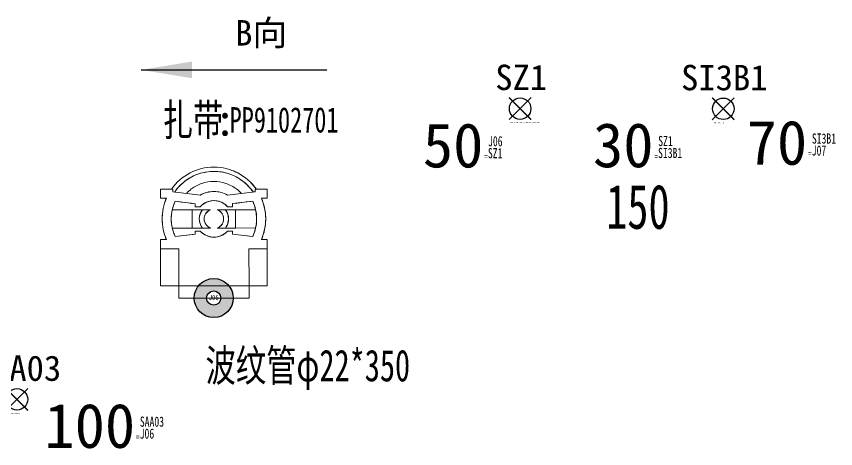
# Model space of a CAD drawing. Header units: millimetres. Extents: x -2653 to 6698, y -4403 to -42.
# Drawn here: x 469 to 533.5, y -902.1 to -868.1 of the extents above; entities that cross this region are included whole.
import ezdxf
from ezdxf.enums import TextEntityAlignment as Align

# ---------------------------------------------------------------- set-up
doc = ezdxf.new("R2010")
doc.units = ezdxf.units.MM
doc.header["$MEASUREMENT"] = 0
for name, color, linetype in [('DIM', 6, 'Continuous'), ('文字', 3, 'Continuous'), ('短路点', 4, 'Continuous'), ('短路点-E1', 53, 'Continuous'), ('短路点-短路线号', 2, 'Continuous'), ('管-供应商', 43, 'Continuous'), ('管-内径', 2, 'Continuous'), ('管-名称', 59, 'Continuous'), ('管-外径', 6, 'Continuous'), ('管-编码', 58, 'Continuous'), ('节点长度', 1, 'Continuous'), ('节点长度-L', 32, 'Continuous'), ('轮廓线', 7, 'Continuous'), ('附件-供应商', 43, 'Continuous'), ('附件-名称', 53, 'Continuous'), ('附件-数量', 21, 'Continuous'), ('附件-编码', 52, 'Continuous')]:
    doc.layers.add(name, color=color, linetype=linetype)
for name, color, linetype, plot in [('供方编码', 51, 'Continuous', False), ('备注', 4, 'Continuous', False), ('短路点-不打印', 10, 'Continuous', False), ('管-ID', 7, 'Continuous', False), ('管-L', 38, 'Continuous', False), ('管-不打印', 2, 'Continuous', False), ('管-位置', 18, 'Continuous', False), ('管-单位', 2, 'Continuous', False), ('管-工位', 4, 'Continuous', False), ('管-开口', 64, 'Continuous', False), ('管-数量', 6, 'Continuous', False), ('管-类别', 56, 'Continuous', False), ('管-规格', 56, 'Continuous', False), ('管-重叠值', 49, 'Continuous', False), ('管-颜色', 14, 'Continuous', False), ('节点长度-E1', 53, 'Continuous', False), ('节点长度-E2', 53, 'Continuous', False), ('节点长度-不打印', 14, 'Continuous', False), ('附件-不打印', 2, 'Continuous', False), ('隐藏-短路点信息', 4, 'Continuous', False), ('隐藏-节点长度辅助', 202, 'Continuous', False), ('隐藏-辅助信息', 3, 'Continuous', False)]:
    doc.layers.add(name, color=color, linetype=linetype, plot=plot)
doc.styles.add('CL', font='', dxfattribs={"height": 2})
doc.styles.get("Standard").update_dxf_attribs({"font": 'txt', "bigfont": 'gbcbig.shx'})
doc.styles.add('灯泡', font='', dxfattribs={"width": 0.7})
doc.styles.get('CL').set_extended_font_data('SimSun')
doc.styles.get('灯泡').set_extended_font_data('NSimSun')
doc.dimstyles.get("Standard").update_dxf_attribs({"dimtxt": 10, "dimasz": 0.18, "dimexe": 0.18, "dimexo": 0.0625, "dimgap": 0.09, "dimtad": 0, "dimtih": 1, "dimtoh": 1, "dimdec": 4, "dimzin": 0, "dimdsep": 46, "dimtxsty": 'Standard', "dimcen": 0.09, "dimadec": 0, "dimazin": 0, "dimtfac": 1, "dimtdec": 4, "dimtofl": 0, "dimtmove": 0, "dimatfit": 3, "dimfxl": 1, "dimtolj": 1, "dimtzin": 0, "dimarcsym": 0})

# ---------------------------------------------------------------- blocks, each defined once
blk = doc.blocks.new('附件')
at = {"layer": '文字', "color": 3, "style": 'CL'}
blk.add_text(':', height=2.5, dxfattribs=at).set_placement((-3.788, -0.382), align=Align.MIDDLE_CENTER)
at = {"layer": '附件-不打印', "color": 3, "style": 'CL', "width": 0.7, "flags": 5}
for tag, p in [('范围', (-8.485, -1.318)), ('工位', (-6.896, -1.318)), ('位置', (-5.306, -1.318)), ('供方编码', (-8.485, -1.616))]:
    blk.add_attdef(tag, text='', height=0.2, dxfattribs=at).set_placement(p, align=Align.MIDDLE_CENTER)
at = {"layer": '附件-不打印', "color": 1, "style": 'CL'}
for tag, width, flags, p in [('单位', 0.6, 1, (-3.717, -1.318)), ('选项', 0.7, 13, (-6.896, -1.616)), ('备注', 0.7, 5, (-5.306, -1.616)), ('规格', 0.7, 5, (-3.717, -1.616))]:
    blk.add_attdef(tag, text='', height=0.2, dxfattribs=dict(at, width=width, flags=flags)).set_placement(p, align=Align.MIDDLE_CENTER)
at = {"layer": '附件-供应商', "color": 3, "style": 'CL', "width": 0.7, "flags": 8}
blk.add_attdef('供应商', text='', height=2.5, dxfattribs=at).set_placement((-13.399, -0.419), align=Align.MIDDLE_RIGHT)
at = {"layer": '附件-名称', "color": 3, "style": 'CL', "width": 0.7, "flags": 4}
blk.add_attdef('名称', text='', height=2.5, dxfattribs=at).set_placement((-3.92, -0.382), align=Align.MIDDLE_RIGHT)
at = {"layer": '附件-数量', "color": 2, "style": 'CL', "width": 0.7, "flags": 2}
blk.add_attdef('*', text='', height=1, dxfattribs=at).set_placement((15.719, -0.382), align=Align.MIDDLE_CENTER)
at = {"layer": '附件-数量', "color": 2, "style": 'CL', "width": 0.7, "flags": 4}
blk.add_attdef('数量', text='', height=1.2, dxfattribs=at).set_placement((16.072, -0.382), align=Align.MIDDLE_LEFT)
at = {"layer": '附件-编码', "color": 2, "style": 'CL', "width": 0.7, "flags": 4}
blk.add_attdef('编码', text='', height=2.5, dxfattribs=at).set_placement((-3.651, -0.382), align=Align.MIDDLE_LEFT)
blk = doc.blocks.new('ZDS143X5')
at = {"color": 7, "lineweight": 0, "ltscale": 0.05}
for p, q in [((951.756, 664.599), (952.716, 664.6)), ((951.756, 664.599), (952.716, 664.6)), ((951.756, 664.599), (952.716, 664.6)), ((952.717, 664.6), (951.757, 664.599)), ((959.197, 664.605), (960.157, 664.606)), ((959.197, 664.605), (960.157, 664.606)), ((959.197, 664.605), (960.157, 664.606)), ((960.157, 664.606), (959.197, 664.605))]:
    blk.add_line(p, q, dxfattribs=at)
at = {"color": 7, "lineweight": 0, "ltscale": 0.045113}
for p, q in [((951.756, 664.599), (952.622, 664.6)), ((959.29, 664.605), (960.156, 664.606))]:
    blk.add_line(p, q, dxfattribs=at)
at = {"color": 7, "lineweight": 0, "ltscale": 0.037491}
blk.add_line((951.757, 663.879), (951.756, 664.599), dxfattribs=at)
at = {"color": 7, "lineweight": 0, "ltscale": 0.037502}
blk.add_line((951.756, 664.599), (951.757, 663.879), dxfattribs=at)
blk.add_line((951.756, 664.599), (951.757, 663.879), dxfattribs=at)
at = {"color": 7, "lineweight": 0, "ltscale": 0.0375}
for p, q in [((951.757, 663.879), (951.757, 664.599)), ((951.757, 663.879), (951.757, 664.599)), ((951.757, 663.879), (951.757, 664.599)), ((960.157, 664.606), (960.157, 663.886)), ((960.157, 664.606), (960.157, 663.886)), ((960.157, 664.606), (960.157, 663.886)), ((951.76, 659.895), (951.759, 660.615)), ((951.76, 659.895), (951.76, 660.615)), ((951.76, 660.615), (951.76, 659.895)), ((951.76, 660.615), (951.76, 659.895)), ((951.76, 659.895), (951.76, 660.615)), ((951.76, 659.895), (951.76, 660.615)), ((960.16, 660.622), (960.16, 659.902)), ((960.16, 659.902), (960.16, 660.622)), ((960.16, 660.622), (960.16, 659.902)), ((960.16, 659.902), (960.16, 660.622)), ((960.16, 660.622), (960.16, 659.902))]:
    blk.add_line(p, q, dxfattribs=at)
at = {"color": 7, "lineweight": 0, "ltscale": 0.003705}
blk.add_line((952.694, 664.6), (952.623, 664.6), dxfattribs=at)
at = {"color": 7, "lineweight": 0, "ltscale": 0.011093}
blk.add_line((952.717, 664.6), (952.717, 664.387), dxfattribs=at)
at = {"color": 7, "lineweight": 0, "ltscale": 0.011089}
for p, q in [((952.717, 664.6), (952.717, 664.387)), ((952.717, 664.6), (952.717, 664.387)), ((952.717, 664.6), (952.717, 664.387)), ((959.196, 664.605), (959.197, 664.392)), ((959.197, 664.392), (959.197, 664.605))]:
    blk.add_line(p, q, dxfattribs=at)
at = {"color": 7, "lineweight": 0, "ltscale": 0.005122}
blk.add_line((959.016, 664.952), (959.081, 664.877), dxfattribs=at)
at = {"color": 7, "lineweight": 0, "ltscale": 0.003894}
blk.add_line((959.081, 664.877), (959.128, 664.82), dxfattribs=at)
at = {"color": 7, "lineweight": 0, "ltscale": 0.002816}
blk.add_line((959.121, 664.829), (959.154, 664.787), dxfattribs=at)
at = {"color": 7, "lineweight": 0, "ltscale": 0.011087}
blk.add_line((959.197, 664.392), (959.196, 664.605), dxfattribs=at)
blk.add_line((959.197, 664.392), (959.196, 664.605), dxfattribs=at)
blk.add_line((959.197, 664.392), (959.196, 664.605), dxfattribs=at)
at = {"color": 7, "lineweight": 0, "ltscale": 0.004887}
blk.add_line((959.29, 664.605), (959.196, 664.605), dxfattribs=at)
at = {"color": 7, "lineweight": 0, "ltscale": 0.037505}
blk.add_line((960.157, 664.606), (960.157, 663.886), dxfattribs=at)
at = {"color": 7, "lineweight": 0, "ltscale": 0.023988}
for p, q in [((952.218, 663.88), (951.757, 663.879)), ((951.757, 663.879), (952.217, 663.88))]:
    blk.add_line(p, q, dxfattribs=at)
at = {"color": 7, "lineweight": 0, "ltscale": 0.023991}
for p, q in [((952.218, 663.88), (951.757, 663.879)), ((952.218, 663.88), (951.757, 663.879)), ((952.218, 663.88), (951.757, 663.879)), ((960.157, 663.886), (959.696, 663.886)), ((960.157, 663.886), (959.696, 663.886)), ((960.157, 663.886), (959.696, 663.886)), ((952.22, 660.616), (951.759, 660.615)), ((951.76, 660.615), (952.22, 660.616)), ((951.76, 660.615), (952.22, 660.616)), ((951.76, 660.615), (952.22, 660.616)), ((959.699, 660.622), (960.16, 660.622)), ((959.699, 660.622), (960.16, 660.622)), ((959.699, 660.622), (960.16, 660.622))]:
    blk.add_line(p, q, dxfattribs=at)
at = {"color": 7, "lineweight": 0, "ltscale": 0.113944}
for p, q in [((952.717, 664.387), (954.889, 664.127)), ((952.717, 664.387), (954.889, 664.127)), ((952.717, 664.387), (954.889, 664.127)), ((959.197, 664.392), (957.025, 664.129)), ((957.025, 664.129), (959.197, 664.392)), ((957.025, 664.129), (959.197, 664.392)), ((957.025, 664.129), (959.197, 664.392))]:
    blk.add_line(p, q, dxfattribs=at)
at = {"color": 7, "lineweight": 0, "ltscale": 0.113943}
blk.add_line((952.717, 664.387), (954.889, 664.127), dxfattribs=at)
at = {"color": 7, "lineweight": 0, "ltscale": 0.00149}
blk.add_line((955.298, 664.307), (955.271, 664.298), dxfattribs=at)
at = {"color": 7, "lineweight": 0, "ltscale": 0.004282}
blk.add_line((955.957, 664.411), (955.874, 664.409), dxfattribs=at)
at = {"color": 7, "lineweight": 0, "ltscale": 0.008021}
blk.add_line((959.196, 664.392), (959.043, 664.374), dxfattribs=at)
at = {"color": 7, "lineweight": 0, "ltscale": 0.023998}
for p, q in [((960.157, 663.886), (959.696, 663.886)), ((959.699, 660.622), (960.16, 660.622))]:
    blk.add_line(p, q, dxfattribs=at)
at = {"color": 7, "lineweight": 0, "ltscale": 0.083626}
for p, q in [((954.493, 663.45), (952.899, 663.64)), ((954.493, 663.45), (952.899, 663.64)), ((954.493, 663.45), (952.899, 663.64)), ((952.899, 663.64), (954.493, 663.449)), ((957.421, 663.452), (959.015, 663.645)), ((959.015, 663.645), (957.421, 663.452)), ((959.015, 663.645), (957.421, 663.452)), ((959.015, 663.645), (957.421, 663.452)), ((952.901, 660.856), (954.495, 661.049)), ((952.901, 660.856), (954.495, 661.049)), ((954.495, 661.049), (952.901, 660.856)), ((952.901, 660.856), (954.495, 661.049)), ((957.423, 661.052), (959.018, 660.861)), ((957.423, 661.052), (959.018, 660.861)), ((959.018, 660.861), (957.423, 661.052)), ((957.423, 661.052), (959.018, 660.861))]:
    blk.add_line(p, q, dxfattribs=at)
at = {"color": 7, "lineweight": 0, "ltscale": 0.026441}
blk.add_line((952.899, 663.64), (953.403, 663.58), dxfattribs=at)
blk.add_line((952.899, 663.64), (953.403, 663.58), dxfattribs=at)
blk.add_line((952.899, 663.64), (953.403, 663.58), dxfattribs=at)
at = {"color": 7, "lineweight": 0, "ltscale": 0.027111}
blk.add_line((953.403, 663.58), (953.92, 663.517), dxfattribs=at)
blk.add_line((953.403, 663.58), (953.92, 663.517), dxfattribs=at)
blk.add_line((953.403, 663.58), (953.92, 663.517), dxfattribs=at)
at = {"color": 7, "lineweight": 0, "ltscale": 0.012103}
blk.add_line((953.92, 663.517), (954.151, 663.49), dxfattribs=at)
blk.add_line((953.92, 663.517), (954.151, 663.49), dxfattribs=at)
blk.add_line((953.92, 663.517), (954.151, 663.49), dxfattribs=at)
at = {"color": 7, "lineweight": 0, "ltscale": 0.001674}
blk.add_line((954.15, 663.491), (954.177, 663.472), dxfattribs=at)
at = {"color": 7, "lineweight": 0, "ltscale": 0.000878}
blk.add_line((954.187, 663.486), (954.177, 663.472), dxfattribs=at)
at = {"color": 7, "lineweight": 0, "ltscale": 0.016096}
blk.add_line((954.186, 663.486), (954.493, 663.449), dxfattribs=at)
blk.add_line((954.186, 663.486), (954.493, 663.449), dxfattribs=at)
blk.add_line((954.186, 663.486), (954.493, 663.449), dxfattribs=at)
at = {"color": 7, "lineweight": 0, "ltscale": 0.0125}
for p, q in [((954.493, 663.45), (954.494, 663.21)), ((954.494, 663.209), (954.493, 663.449)), ((954.494, 663.209), (954.493, 663.449)), ((954.494, 663.209), (954.493, 663.449)), ((957.422, 663.212), (957.421, 663.452)), ((957.421, 663.452), (957.422, 663.212)), ((957.421, 663.452), (957.422, 663.212)), ((957.421, 663.452), (957.422, 663.212)), ((954.495, 661.049), (954.495, 661.289)), ((954.495, 661.049), (954.495, 661.289)), ((954.495, 661.049), (954.495, 661.289)), ((957.423, 661.292), (957.423, 661.052)), ((957.423, 661.292), (957.423, 661.052)), ((957.423, 661.292), (957.423, 661.052))]:
    blk.add_line(p, q, dxfattribs=at)
at = {"color": 7, "lineweight": 0, "ltscale": 0.001276}
blk.add_line((954.493, 663.449), (954.493, 663.425), dxfattribs=at)
blk.add_line((954.493, 663.449), (954.493, 663.425), dxfattribs=at)
blk.add_line((954.493, 663.449), (954.493, 663.425), dxfattribs=at)
at = {"color": 7, "lineweight": 0, "ltscale": 0.016089}
blk.add_line((957.421, 663.452), (957.728, 663.489), dxfattribs=at)
blk.add_line((957.421, 663.452), (957.728, 663.489), dxfattribs=at)
blk.add_line((957.421, 663.452), (957.728, 663.489), dxfattribs=at)
at = {"color": 7, "lineweight": 0, "ltscale": 0.000883}
blk.add_line((957.738, 663.475), (957.728, 663.489), dxfattribs=at)
at = {"color": 7, "lineweight": 0, "ltscale": 0.001685}
blk.add_line((957.764, 663.493), (957.738, 663.475), dxfattribs=at)
at = {"color": 7, "lineweight": 0, "ltscale": 0.012083}
blk.add_line((957.764, 663.493), (957.995, 663.521), dxfattribs=at)
blk.add_line((957.764, 663.493), (957.995, 663.521), dxfattribs=at)
blk.add_line((957.764, 663.493), (957.995, 663.521), dxfattribs=at)
at = {"color": 7, "lineweight": 0, "ltscale": 0.0271}
blk.add_line((957.995, 663.521), (958.511, 663.584), dxfattribs=at)
blk.add_line((957.995, 663.521), (958.511, 663.584), dxfattribs=at)
blk.add_line((957.995, 663.521), (958.511, 663.584), dxfattribs=at)
at = {"color": 7, "lineweight": 0, "ltscale": 0.01763}
blk.add_line((958.511, 663.584), (958.847, 663.625), dxfattribs=at)
blk.add_line((958.511, 663.584), (958.847, 663.625), dxfattribs=at)
blk.add_line((958.511, 663.584), (958.847, 663.625), dxfattribs=at)
at = {"color": 7, "lineweight": 0, "ltscale": 0.133297}
blk.add_line((955.235, 662.97), (952.676, 662.968), dxfattribs=at)
blk.add_line((955.235, 662.97), (952.676, 662.968), dxfattribs=at)
at = {"color": 7, "lineweight": 0, "ltscale": 0.082187}
for p, q in [((952.676, 662.968), (954.254, 662.969)), ((954.254, 662.969), (952.676, 662.968)), ((952.676, 662.968), (954.254, 662.969)), ((952.677, 661.528), (954.255, 661.529)), ((954.255, 661.529), (952.677, 661.528)), ((954.255, 661.529), (952.677, 661.528))]:
    blk.add_line(p, q, dxfattribs=at)
at = {"color": 7, "lineweight": 0, "ltscale": 0.041913}
for p, q in [((954.254, 662.969), (955.059, 662.97)), ((954.254, 662.969), (955.059, 662.97)), ((955.058, 662.97), (954.254, 662.969)), ((957.662, 662.972), (956.857, 662.971)), ((957.662, 662.972), (956.857, 662.971)), ((956.857, 662.971), (957.662, 662.972)), ((956.857, 662.971), (957.662, 662.972)), ((955.059, 661.53), (954.255, 661.529)), ((954.255, 661.529), (955.06, 661.53)), ((955.059, 661.53), (954.255, 661.529)), ((957.663, 661.532), (956.858, 661.531)), ((956.858, 661.531), (957.663, 661.532)), ((957.663, 661.532), (956.858, 661.531))]:
    blk.add_line(p, q, dxfattribs=at)
at = {"color": 7, "lineweight": 0, "ltscale": 0.075}
for p, q in [((954.255, 661.529), (954.254, 662.969)), ((954.254, 662.969), (954.255, 661.529)), ((954.255, 661.529), (954.254, 662.969)), ((954.254, 662.969), (954.255, 661.529)), ((957.662, 662.972), (957.663, 661.532)), ((957.662, 662.972), (957.663, 661.532)), ((953.2, 659.897), (951.76, 659.895)), ((953.2, 659.897), (951.76, 659.895)), ((953.2, 659.897), (951.76, 659.895)), ((953.2, 659.896), (951.76, 659.895)), ((960.16, 659.902), (958.72, 659.901)), ((960.16, 659.902), (958.72, 659.901)), ((960.16, 659.902), (958.72, 659.901)), ((960.16, 659.902), (958.72, 659.901)), ((951.763, 656.967), (953.203, 656.968))]:
    blk.add_line(p, q, dxfattribs=at)
at = {"color": 7, "lineweight": 0, "ltscale": 0.074998}
for p, q in [((954.255, 661.529), (954.254, 662.969)), ((954.255, 661.529), (954.254, 662.969)), ((958.722, 656.973), (960.162, 656.974)), ((960.162, 656.974), (958.722, 656.973))]:
    blk.add_line(p, q, dxfattribs=at)
at = {"color": 7, "lineweight": 0, "ltscale": 0.075002}
blk.add_line((954.254, 662.969), (954.255, 661.529), dxfattribs=at)
blk.add_line((954.254, 662.969), (954.255, 661.529), dxfattribs=at)
at = {"color": 7, "lineweight": 0, "ltscale": 0.020348}
for p, q in [((954.494, 663.209), (954.884, 663.21)), ((954.884, 663.21), (954.494, 663.209)), ((954.884, 663.21), (954.494, 663.209)), ((954.884, 663.21), (954.494, 663.209)), ((957.031, 663.211), (957.422, 663.212)), ((957.422, 663.212), (957.031, 663.211)), ((957.422, 663.212), (957.031, 663.211)), ((957.422, 663.212), (957.031, 663.211)), ((954.495, 661.289), (954.886, 661.29)), ((954.495, 661.289), (954.886, 661.29)), ((954.495, 661.289), (954.886, 661.29)), ((957.032, 661.291), (957.423, 661.292)), ((957.032, 661.291), (957.423, 661.292)), ((957.032, 661.291), (957.423, 661.292)), ((957.032, 661.291), (957.423, 661.292))]:
    blk.add_line(p, q, dxfattribs=at)
at = {"color": 7, "lineweight": 0, "ltscale": 0.019787}
blk.add_line((954.494, 663.209), (954.874, 663.21), dxfattribs=at)
blk.add_line((954.494, 663.209), (954.874, 663.21), dxfattribs=at)
blk.add_line((954.494, 663.209), (954.874, 663.21), dxfattribs=at)
at = {"color": 7, "lineweight": 0, "ltscale": 0.001388}
blk.add_line((955.042, 662.949), (955.059, 662.97), dxfattribs=at)
blk.add_line((955.042, 662.949), (955.059, 662.97), dxfattribs=at)
at = {"color": 7, "lineweight": 0, "ltscale": 0.032918}
for p, q in [((955.69, 662.97), (955.058, 662.97)), ((955.059, 662.97), (955.691, 662.97)), ((955.059, 662.97), (955.691, 662.97)), ((956.857, 662.971), (956.225, 662.971)), ((956.225, 662.971), (956.857, 662.971)), ((956.857, 662.971), (956.225, 662.971)), ((956.225, 662.971), (956.857, 662.971)), ((955.06, 661.53), (955.692, 661.53)), ((955.692, 661.53), (955.06, 661.53)), ((955.692, 661.53), (955.06, 661.53)), ((956.858, 661.531), (956.226, 661.531)), ((956.226, 661.531), (956.858, 661.531)), ((956.858, 661.531), (956.226, 661.531))]:
    blk.add_line(p, q, dxfattribs=at)
at = {"color": 7, "lineweight": 0, "ltscale": 0.023722}
for p, q in [((955.69, 662.971), (955.235, 662.97)), ((955.236, 661.53), (955.692, 661.53)), ((956.226, 661.531), (956.682, 661.531))]:
    blk.add_line(p, q, dxfattribs=at)
at = {"color": 7, "lineweight": 0, "ltscale": 0.13329}
blk.add_line((959.24, 662.973), (956.68, 662.971), dxfattribs=at)
blk.add_line((959.24, 662.973), (956.68, 662.971), dxfattribs=at)
at = {"color": 7, "lineweight": 0, "ltscale": 0.000404}
blk.add_line((956.862, 662.965), (956.857, 662.971), dxfattribs=at)
blk.add_line((956.862, 662.965), (956.857, 662.971), dxfattribs=at)
at = {"color": 7, "lineweight": 0, "ltscale": 0.019016}
blk.add_line((957.056, 663.212), (957.421, 663.211), dxfattribs=at)
blk.add_line((957.056, 663.212), (957.421, 663.211), dxfattribs=at)
blk.add_line((957.056, 663.212), (957.421, 663.211), dxfattribs=at)
at = {"color": 7, "lineweight": 0, "ltscale": 0.082183}
for p, q in [((959.239, 662.973), (957.662, 662.972)), ((959.239, 662.973), (957.662, 662.972)), ((959.241, 661.533), (957.663, 661.532)), ((957.663, 661.532), (959.241, 661.533)), ((959.241, 661.533), (957.663, 661.532))]:
    blk.add_line(p, q, dxfattribs=at)
at = {"color": 7, "lineweight": 0, "ltscale": 0.082184}
blk.add_line((957.662, 662.972), (959.24, 662.973), dxfattribs=at)
blk.add_line((957.662, 662.972), (959.24, 662.973), dxfattribs=at)
at = {"color": 7, "lineweight": 0, "ltscale": 0.075006}
blk.add_line((957.662, 662.972), (957.663, 661.532), dxfattribs=at)
blk.add_line((957.662, 662.972), (957.663, 661.532), dxfattribs=at)
at = {"color": 7, "lineweight": 0, "ltscale": 0.003128}
blk.add_line((952.599, 662.188), (952.598, 662.248), dxfattribs=at)
at = {"color": 7, "lineweight": 0, "ltscale": 0.001335}
blk.add_line((956.689, 662.016), (956.681, 661.991), dxfattribs=at)
blk.add_line((956.689, 662.016), (956.681, 661.991), dxfattribs=at)
at = {"color": 7, "lineweight": 0, "ltscale": 0.012503}
blk.add_line((954.495, 661.049), (954.495, 661.29), dxfattribs=at)
at = {"color": 7, "lineweight": 0, "ltscale": 0.020354}
blk.add_line((954.495, 661.289), (954.886, 661.29), dxfattribs=at)
at = {"color": 7, "lineweight": 0, "ltscale": 0.019826}
blk.add_line((954.876, 661.29), (954.495, 661.289), dxfattribs=at)
at = {"color": 7, "lineweight": 0, "ltscale": 0.001112}
blk.add_line((954.495, 661.289), (954.495, 661.268), dxfattribs=at)
at = {"color": 7, "lineweight": 0, "ltscale": 0.001135}
blk.add_line((955.024, 661.576), (955.037, 661.559), dxfattribs=at)
blk.add_line((955.024, 661.576), (955.037, 661.559), dxfattribs=at)
at = {"color": 7, "lineweight": 0, "ltscale": 0.002689}
blk.add_line((955.692, 661.53), (955.644, 661.55), dxfattribs=at)
blk.add_line((955.692, 661.53), (955.644, 661.55), dxfattribs=at)
at = {"color": 7, "lineweight": 0, "ltscale": 0.002804}
blk.add_line((956.891, 661.574), (956.858, 661.531), dxfattribs=at)
blk.add_line((956.891, 661.574), (956.858, 661.531), dxfattribs=at)
at = {"color": 7, "lineweight": 0, "ltscale": 0.00254}
blk.add_line((956.888, 661.57), (956.858, 661.531), dxfattribs=at)
blk.add_line((956.888, 661.57), (956.858, 661.531), dxfattribs=at)
at = {"color": 7, "lineweight": 0, "ltscale": 0.016199}
blk.add_line((957.343, 661.292), (957.032, 661.292), dxfattribs=at)
at = {"color": 7, "lineweight": 0, "ltscale": 0.012506}
blk.add_line((957.423, 661.292), (957.423, 661.052), dxfattribs=at)
at = {"color": 7, "lineweight": 0, "ltscale": 0.005914}
blk.add_line((957.423, 661.178), (957.423, 661.292), dxfattribs=at)
at = {"color": 7, "lineweight": 0, "ltscale": 0.001757}
blk.add_line((952.207, 660.647), (952.22, 660.616), dxfattribs=at)
blk.add_line((952.207, 660.647), (952.22, 660.616), dxfattribs=at)
at = {"color": 7, "lineweight": 0, "ltscale": 0.000533}
blk.add_line((952.901, 660.856), (952.911, 660.857), dxfattribs=at)
at = {"color": 7, "lineweight": 0, "ltscale": 0.072365}
blk.add_line((954.291, 661.025), (952.911, 660.857), dxfattribs=at)
at = {"color": 7, "lineweight": 0, "ltscale": 0.000479}
blk.add_line((955.959, 660.811), (955.969, 660.811), dxfattribs=at)
at = {"color": 7, "lineweight": 0, "ltscale": 0.083096}
blk.add_line((959.007, 660.862), (957.423, 661.052), dxfattribs=at)
at = {"color": 7, "lineweight": 0, "ltscale": 0.023994}
blk.add_line((951.76, 660.615), (952.22, 660.616), dxfattribs=at)
at = {"color": 7, "lineweight": 0, "ltscale": 0.023993}
blk.add_line((960.159, 660.622), (959.699, 660.622), dxfattribs=at)
at = {"color": 7, "lineweight": 0, "ltscale": 0.075009}
blk.add_line((953.2, 659.896), (951.76, 659.895), dxfattribs=at)
at = {"color": 7, "lineweight": 0, "ltscale": 0.152501}
for p, q in [((951.76, 659.895), (951.762, 656.967)), ((951.76, 659.895), (951.762, 656.967)), ((951.76, 659.895), (951.762, 656.967)), ((953.2, 659.897), (953.203, 656.968)), ((958.72, 659.901), (958.723, 656.973)), ((958.72, 659.901), (958.723, 656.973)), ((958.72, 659.901), (958.723, 656.973)), ((960.162, 656.974), (960.16, 659.902))]:
    blk.add_line(p, q, dxfattribs=at)
at = {"color": 7, "lineweight": 0, "ltscale": 0.152499}
for p, q in [((953.203, 656.969), (953.2, 659.897)), ((953.203, 656.969), (953.2, 659.897)), ((953.203, 656.969), (953.2, 659.897)), ((958.723, 656.973), (958.72, 659.901)), ((960.162, 656.974), (960.16, 659.902)), ((960.162, 656.974), (960.16, 659.902))]:
    blk.add_line(p, q, dxfattribs=at)
at = {"color": 7, "lineweight": 0, "ltscale": 0.128944}
blk.add_line((960.162, 656.974), (960.16, 659.45), dxfattribs=at)
at = {"color": 7, "lineweight": 0, "ltscale": 0.06945}
blk.add_line((953.202, 656.969), (953.201, 658.302), dxfattribs=at)
at = {"color": 7, "lineweight": 0, "ltscale": 0.075003}
for p, q in [((953.202, 656.969), (951.762, 656.967)), ((951.762, 656.967), (953.202, 656.969))]:
    blk.add_line(p, q, dxfattribs=at)
at = {"color": 7, "lineweight": 0, "ltscale": 0.287499}
blk.add_line((958.722, 656.973), (953.202, 656.968), dxfattribs=at)
at = {"color": 7, "lineweight": 0, "ltscale": 0.049998}
for p, q in [((953.202, 656.968), (953.203, 656.008)), ((953.202, 656.968), (953.203, 656.008)), ((958.723, 656.013), (958.723, 656.973))]:
    blk.add_line(p, q, dxfattribs=at)
at = {"color": 7, "lineweight": 0, "ltscale": 0.2875}
blk.add_line((958.723, 656.973), (953.203, 656.968), dxfattribs=at)
blk.add_line((958.723, 656.973), (953.203, 656.968), dxfattribs=at)
blk.add_line((958.723, 656.973), (953.203, 656.968), dxfattribs=at)
at = {"color": 7, "lineweight": 0, "ltscale": 0.287494}
blk.add_line((953.203, 656.968), (958.722, 656.973), dxfattribs=at)
at = {"color": 7, "lineweight": 0, "ltscale": 0.287497}
for p, q in [((958.723, 656.973), (953.203, 656.968)), ((958.723, 656.013), (953.203, 656.008))]:
    blk.add_line(p, q, dxfattribs=at)
at = {"color": 7, "lineweight": 0, "ltscale": 0.074991}
blk.add_line((958.722, 656.973), (960.162, 656.974), dxfattribs=at)
at = {"color": 7, "lineweight": 0, "ltscale": 0.050002}
blk.add_line((958.723, 656.013), (958.722, 656.973), dxfattribs=at)
at = {"color": 7, "lineweight": 0, "ltscale": 0.287505}
blk.add_line((953.203, 656.008), (958.723, 656.013), dxfattribs=at)
at = {"color": 7, "lineweight": 0, "ltscale": 0.004105}
blk.add_line((953.203, 656.008), (953.282, 656.008), dxfattribs=at)
at = {"color": 7, "lineweight": 0}
for points in [[(957.031, 663.211), (956.854, 663.378), (956.65, 663.511), (956.428, 663.61), (956.193, 663.671), (955.951, 663.691), (955.709, 663.668), (955.475, 663.605), (955.253, 663.504), (955.056, 663.372), (954.884, 663.21)], [(954.886, 661.29), (955.063, 661.124), (955.266, 660.99), (955.489, 660.891), (955.724, 660.831), (955.966, 660.811), (956.208, 660.833), (956.442, 660.896), (956.664, 660.997), (956.86, 661.129), (957.033, 661.292)]]:
    blk.add_lwpolyline(points, dxfattribs=at)
for centre, radius, start, end in [((955.958, 662.251), 4.08, 90.04437, 144.84302), ((955.958, 662.25), 4.08, 35.2516, 144.83956), ((955.958, 662.251), 3.745, 90.04442, 145.5596), ((955.962, 662.244), 3.753, 108.57143, 127.03762), ((955.959, 662.242), 3.753, 90.06287, 108.52552), ((955.958, 662.251), 4.08, 35.2466, 90.04542), ((955.957, 662.241), 3.755, 71.56459, 90.02565), ((955.958, 662.251), 3.745, 34.5301, 90.04538), ((955.954, 662.244), 3.753, 53.05686, 71.51936), ((955.977, 662.296), 4.032, 62.55664, 71.78832), ((955.977, 662.298), 4.03, 64.16852, 71.43151), ((955.965, 662.244), 3.754, 127.07678, 145.53703), ((955.959, 662.246), 2.958, 90.06242, 108.53414), ((955.957, 662.243), 2.96, 71.56094, 90.02094), ((955.952, 662.244), 3.754, 34.55596, 53.01815), ((955.899, 662.3), 4.003, 136.26331, 144.92752), ((955.961, 662.248), 2.957, 127.06701, 137.15462), ((955.962, 662.244), 2.96, 108.57716, 127.03641), ((955.956, 662.246), 2.958, 53.05916, 71.52778), ((955.957, 662.25), 2.954, 42.91715, 53.019), ((955.998, 662.283), 4.029, 39.19977, 43.56189), ((955.994, 662.279), 4.035, 40.09081, 43.54522), ((956.024, 662.304), 3.996, 35.31257, 42.5092), ((956.009, 662.292), 4.015, 39.19574, 41.6412), ((956.03, 662.308), 3.988, 35.30838, 41.67358), ((956.045, 662.321), 3.969, 35.13983, 40.09671), ((956.051, 662.325), 3.961, 35.13771, 39.19987), ((955.958, 662.251), 4.08, 156.46682, 180.0443), ((955.958, 662.251), 4.08, 156.46682, 180.0443), ((955.959, 662.25), 4.08, 156.46577, 203.61632), ((955.958, 662.251), 4.08, 156.46682, 180.0443), ((955.959, 662.25), 4.08, 156.46577, 203.61632), ((955.933, 662.262), 4.052, 156.47208, 161.66125), ((955.933, 662.262), 4.052, 156.47208, 161.66125), ((955.929, 662.264), 4.048, 156.47109, 161.35665), ((955.958, 662.251), 2.16, 90.04439, 119.67508), ((955.958, 662.251), 2.16, 90.04439, 119.67508), ((955.958, 662.251), 2.16, 90.04439, 119.67508), ((955.96, 662.245), 2.166, 90.08636, 119.63311), ((955.96, 662.247), 2.164, 108.57078, 119.68563), ((955.958, 662.251), 2.16, 60.4134, 90.04367), ((955.958, 662.251), 2.16, 60.4134, 90.04367), ((955.958, 662.251), 2.16, 60.4134, 90.04367), ((955.958, 662.263), 2.148, 87.52358, 90.04297), ((955.957, 662.245), 2.166, 60.45536, 90.0017), ((955.957, 662.251), 4.081, 336.46961, 23.61509), ((955.958, 662.251), 4.08, 0.0449, 23.62241), ((955.958, 662.251), 4.08, 0.0449, 23.62241), ((955.957, 662.251), 4.081, 336.46961, 23.61509), ((955.958, 662.251), 4.08, 0.0449, 23.62241), ((955.958, 662.251), 3.36, 155.56968, 180.04518), ((955.96, 662.251), 3.362, 155.58407, 204.50545), ((955.958, 662.251), 3.36, 155.56968, 180.04518), ((955.96, 662.251), 3.362, 155.58407, 204.50545), ((955.958, 662.251), 3.36, 155.56968, 180.04518), ((955.958, 662.251), 1.44, 90.04191, 138.23378), ((955.958, 662.251), 1.44, 90.04191, 138.23378), ((955.958, 662.251), 1.44, 90.04191, 138.23378), ((955.97, 662.225), 1.466, 91.56787, 136.63215), ((955.958, 662.251), 1.44, 41.8497, 90.04194), ((955.958, 662.251), 1.44, 41.8497, 90.04194), ((955.958, 662.251), 1.44, 41.8497, 90.04194), ((955.954, 662.236), 1.455, 59.38742, 89.422), ((955.954, 662.236), 1.455, 59.38742, 89.422), ((955.954, 662.236), 1.455, 59.38742, 89.422), ((955.947, 662.226), 1.465, 42.27761, 88.52328), ((955.97, 662.267), 1.42, 55.76586, 59.30065), ((955.97, 662.267), 1.42, 55.76586, 59.30065), ((955.97, 662.267), 1.42, 55.76586, 59.30065), ((955.956, 662.251), 3.362, 335.59045, 24.50492), ((955.958, 662.251), 3.36, 0.04614, 24.51934), ((955.958, 662.251), 3.36, 0.04614, 24.51934), ((955.956, 662.251), 3.362, 335.59045, 24.50492), ((955.958, 662.251), 3.36, 0.04614, 24.51934), ((955.966, 662.252), 3.352, 0.01692, 24.55067), ((955.958, 662.251), 1.152, 141.3655, 180.04499), ((955.959, 662.251), 1.153, 141.38097, 218.70199), ((955.958, 662.251), 1.152, 141.3655, 180.04499), ((955.959, 662.251), 1.153, 141.38097, 218.70199), ((955.966, 662.248), 1.16, 145.90473, 174.55718), ((955.966, 662.248), 1.16, 145.90473, 174.55718), ((955.975, 662.246), 1.169, 159.10124, 171.09459), ((955.975, 662.246), 1.169, 159.10124, 171.09459), ((955.962, 662.25), 1.155, 146.43888, 163.42925), ((955.962, 662.25), 1.155, 146.43888, 163.42925), ((955.958, 662.251), 1.152, 144.48172, 152.34651), ((955.958, 662.251), 1.152, 144.48172, 152.34651), ((955.958, 662.251), 0.768, 110.4162, 249.68243), ((955.958, 662.251), 0.768, 110.41166, 180.04988), ((955.958, 662.251), 0.768, 110.4162, 249.68243), ((955.958, 662.251), 0.768, 110.41166, 180.04988), ((955.971, 662.239), 0.785, 140.17091, 149.95226), ((955.971, 662.239), 0.785, 140.17091, 149.95226), ((955.97, 662.241), 0.783, 126.93462, 148.78508), ((955.97, 662.241), 0.783, 126.93462, 148.78508), ((955.967, 662.242), 0.781, 128.25736, 140.30343), ((955.968, 662.242), 0.78, 125.14551, 138.51102), ((955.968, 662.242), 0.78, 125.14551, 138.51102), ((955.958, 662.251), 0.768, 0.04197, 69.6802), ((955.958, 662.251), 0.768, 290.4195, 69.66774), ((955.958, 662.251), 0.768, 0.04197, 69.6802), ((955.958, 662.251), 0.768, 290.4195, 69.66774), ((955.947, 662.241), 0.782, 29.67725, 54.89411), ((955.947, 662.241), 0.782, 29.67725, 54.89411), ((955.947, 662.24), 0.783, 29.2408, 54.3401), ((955.947, 662.24), 0.783, 29.2408, 54.3401), ((955.958, 662.251), 1.153, 321.38261, 38.70322), ((955.958, 662.251), 1.152, 0.04467, 38.7287), ((955.958, 662.251), 1.152, 0.04429, 38.72619), ((955.958, 662.251), 1.153, 321.38261, 38.70322), ((955.958, 662.251), 1.152, 0.04429, 38.72619), ((955.958, 662.251), 1.152, 0.04467, 38.7287), ((955.946, 662.247), 1.165, 4.53115, 29.60259), ((955.946, 662.247), 1.165, 4.53115, 29.60259), ((955.945, 662.247), 1.165, 3.91438, 25.7069), ((955.945, 662.247), 1.165, 3.91438, 25.7069), ((955.947, 662.251), 3.371, 347.71308, 12.38006), ((955.954, 662.25), 3.365, 0.05488, 12.41193), ((955.954, 662.25), 3.365, 0.05488, 12.41193), ((955.947, 662.251), 3.371, 347.71308, 12.38006), ((955.924, 662.251), 4.046, 176.97505, 182.17087), ((955.914, 662.251), 4.036, 177.09459, 182.37425), ((955.914, 662.251), 4.036, 177.09459, 182.37425), ((955.958, 662.251), 4.08, 180.04451, 203.62204), ((955.958, 662.251), 4.08, 180.04451, 203.62204), ((955.958, 662.251), 4.08, 180.04451, 203.62204), ((956.009, 662.251), 3.411, 179.08854, 181.01338), ((956.009, 662.251), 3.411, 179.08854, 181.01338), ((955.958, 662.251), 3.36, 180.04537, 204.52092), ((955.958, 662.251), 3.36, 180.04537, 204.52092), ((955.958, 662.251), 3.36, 180.04537, 204.52092), ((955.958, 662.251), 1.152, 180.04512, 218.72457), ((955.958, 662.251), 1.152, 180.04512, 218.72457), ((955.963, 662.252), 1.157, 187.17785, 216.90124), ((955.963, 662.252), 1.157, 187.17785, 216.90124), ((955.974, 662.256), 1.168, 189.1355, 207.6315), ((955.974, 662.256), 1.168, 189.1355, 207.6315), ((955.959, 662.251), 0.769, 160.29899, 199.77895), ((955.959, 662.251), 0.769, 160.29899, 199.77895), ((955.96, 662.251), 0.769, 174.97791, 216.13476), ((955.96, 662.251), 0.769, 174.97791, 216.13476), ((955.958, 662.251), 0.768, 180.04659, 249.68478), ((955.958, 662.251), 0.768, 180.04659, 249.68478), ((955.962, 662.252), 0.772, 184.64198, 204.46871), ((955.962, 662.252), 0.772, 184.64198, 204.46871), ((955.962, 662.253), 0.772, 204.91136, 213.57615), ((955.962, 662.253), 0.772, 204.91136, 213.57615), ((955.958, 662.251), 0.768, 290.40681, 0.04512), ((955.958, 662.251), 0.768, 290.40681, 0.04512), ((955.956, 662.253), 0.771, 290.50924, 340.17526), ((955.956, 662.251), 0.77, 348.84413, 19.7624), ((955.956, 662.251), 0.77, 348.84413, 19.7624), ((955.953, 662.251), 0.773, 346.67326, 10.92303), ((955.953, 662.251), 0.773, 346.67326, 10.92303), ((955.958, 662.251), 1.152, 321.36232, 0.0442), ((955.958, 662.251), 1.152, 321.36232, 0.0442), ((955.958, 662.251), 1.152, 321.35994, 345.27509), ((955.958, 662.251), 1.152, 321.35994, 345.27509), ((955.948, 662.254), 1.162, 326.58367, 355.42032), ((955.948, 662.254), 1.162, 326.58367, 355.42032), ((955.947, 662.254), 1.164, 329.73117, 348.8251), ((955.947, 662.254), 1.164, 329.73117, 348.8251), ((955.958, 662.251), 1.152, 352.97454, 0.04551), ((955.958, 662.251), 1.152, 352.97454, 0.04551), ((955.958, 662.251), 3.36, 335.57273, 0.04592), ((955.958, 662.251), 3.36, 335.57273, 0.04592), ((955.958, 662.251), 3.36, 335.57273, 0.04592), ((955.961, 662.25), 3.357, 353.84741, 0.05334), ((955.961, 662.25), 3.357, 353.84741, 0.05334), ((955.958, 662.251), 4.08, 336.46721, 0.04473), ((955.958, 662.251), 4.08, 336.46721, 0.04473), ((955.958, 662.251), 4.08, 336.46721, 0.04473), ((955.958, 662.251), 1.44, 221.85531, 270.04664), ((955.958, 662.251), 1.44, 221.85531, 270.04664), ((955.958, 662.251), 1.44, 221.85531, 270.04664), ((955.958, 662.251), 1.152, 211.52725, 218.72922), ((955.958, 662.251), 1.152, 211.52725, 218.72922), ((955.966, 662.259), 0.779, 215.74198, 237.06771), ((955.96, 662.255), 0.773, 232.0497, 243.96265), ((955.96, 662.255), 0.773, 232.0497, 243.96265), ((955.961, 662.255), 0.773, 235.21351, 243.98312), ((955.961, 662.255), 0.773, 235.21351, 243.98312), ((955.96, 662.255), 0.772, 245.43073, 249.6533), ((955.96, 662.255), 0.772, 245.43073, 249.6533), ((955.958, 662.251), 1.44, 270.04663, 318.23756), ((955.958, 662.251), 1.44, 270.04663, 318.23756), ((955.958, 662.251), 1.44, 270.04663, 318.23756), ((955.958, 662.251), 1.441, 270.05942, 318.2208), ((955.947, 662.275), 1.465, 270.88729, 317.82006), ((955.946, 662.261), 0.784, 305.69706, 329.4826), ((955.946, 662.261), 0.784, 305.69706, 329.4826), ((955.948, 662.26), 0.781, 311.69614, 331.01468), ((955.948, 662.26), 0.781, 311.69614, 331.01468), ((955.921, 662.234), 4.039, 201.28711, 203.621), ((955.97, 662.276), 1.466, 223.717, 268.61493), ((955.959, 662.254), 1.443, 246.00137, 259.02252)]:
    blk.add_arc(centre, radius, start, end, dxfattribs=at)
blk = doc.blocks.new('分支点')
at = {"layer": '轮廓线'}
h = blk.add_hatch(color=1, dxfattribs=at)
edge = h.paths.add_edge_path()
edge.add_arc((-0.001, 0.001), 1.54, 0, 360)
edge = h.paths.add_edge_path(flags=16)
edge.add_arc((-0.001, 0.001), 0.56, 0, 360)
at = {"layer": '轮廓线', "color": 1, "linetype": 'ByBlock', "lineweight": -2}
for radius in [1.54, 0.56]:
    blk.add_circle((-0.001, 0.001), radius, dxfattribs=at)
at = {"layer": '轮廓线', "color": 2, "style": 'CL', "width": 0.8}
blk.add_attdef('位置', text='', height=0.4, dxfattribs=at).set_placement((-0.002, 0.035), align=Align.MIDDLE_CENTER)
at = {"layer": '隐藏-辅助信息', "color": 1, "style": 'CL', "width": 0.8, "flags": 13}
blk.add_attdef('选项', text='', height=0.1, dxfattribs=at).set_placement((-0.002, -0.464), align=Align.MIDDLE_CENTER)
blk = doc.blocks.new('短路点')
at = {"layer": '轮廓线', "color": 2, "linetype": 'ByBlock', "lineweight": -2}
for p, q in [((0, 0), (-0.869, 0.869)), ((-0.869, -0.869), (0.869, 0.869)), ((0, 0), (0.869, -0.869))]:
    blk.add_line(p, q, dxfattribs=at)
at = {"layer": '轮廓线', "color": 2, "linetype": 'ByBlock', "lineweight": -2, "const_width": 0.0983}
for points in [[(-0.869, -0.869), (0.869, 0.869)], [(-0.869, 0.869), (0.869, -0.869)]]:
    blk.add_lwpolyline(points, dxfattribs=at)
at = {"layer": '轮廓线', "linetype": 'ByBlock', "lineweight": -2}
blk.add_circle((0, 0), 0.847, dxfattribs=at)
at = {"layer": '短路点-E1', "color": 4, "ltscale": 0.5, "style": 'CL', "flags": 4}
blk.add_attdef('E1', text='', height=2, dxfattribs=at).set_placement((0.092, 2.443), align=Align.MIDDLE_CENTER)
at = {"layer": '短路点-不打印', "color": 4, "style": 'CL', "flags": 5}
for tag, p in [('右端线号', (0.851, 0.655)), ('回折', (0.851, 0.892)), ('回折长', (0.851, 0.773)), ('左端线号', (0.851, 0.536)), ('绝缘长度', (0.851, 0.417)), ('剥皮', (0.851, 0.299)), ('绝缘', (0.851, 0.062)), ('选项', (0.851, 0.18)), ('位置', (0.851, -0.057)), ('辅助', (0.851, -0.175)), ('搭接', (0.851, -0.294)), ('对应簧片', (0.851, -0.413))]:
    blk.add_attdef(tag, p, '', height=0.07, dxfattribs=at)
at = {"layer": '短路点-不打印', "color": 1, "style": 'CL', "flags": 5}
blk.add_attdef('备注', text='', height=0.3, dxfattribs=at).set_placement((0.846, -0.61), align=Align.MIDDLE_LEFT)
at = {"layer": '短路点-短路线号', "color": 4, "style": 'CL', "flags": 12}
blk.add_attdef('短路线号', text='', height=0.08, dxfattribs=at).set_placement((-0.797, -1.121), align=Align.MIDDLE_LEFT)
blk = doc.blocks.new('管')
at = {"layer": '供方编码', "color": 2, "style": 'CL', "width": 0.7, "flags": 1}
blk.add_attdef('供方编码', text='', height=0.25, dxfattribs=at).set_placement((-1.647, -0.675), align=Align.MIDDLE_LEFT)
at = {"layer": '备注', "color": 1, "style": 'CL', "width": 0.7, "flags": 1}
blk.add_attdef('备注', text='', height=0.25, dxfattribs=at).set_placement((-2.741, -1.353), align=Align.MIDDLE_RIGHT)
at = {"layer": '文字', "color": 3, "style": 'CL', "flags": 9}
for tag, p in [('材质', (-6.173, -3.095)), ('耐低温', (10.809, -3.095)), ('耐高温', (10.809, -5.892)), ('参照标准', (10.537, -9.025))]:
    blk.add_attdef(tag, text='', height=2, dxfattribs=at).set_placement(p, align=Align.MIDDLE_RIGHT)
at = {"layer": '管-ID', "color": 1, "style": 'CL', "width": 0.7, "flags": 5}
blk.add_attdef('ID', text='', height=0.2, dxfattribs=at).set_placement((0.885, -0.698), align=Align.MIDDLE_CENTER)
at = {"layer": '管-L', "color": 2, "style": 'CL', "width": 0.8, "flags": 4}
blk.add_attdef('L', text='', height=0.2, dxfattribs=at).set_placement((5.331, 0.036), align=Align.MIDDLE_LEFT)
at = {"layer": '管-不打印', "color": 1, "style": 'CL', "width": 0.7, "flags": 13}
blk.add_attdef('选项', text='', height=0.2, dxfattribs=at).set_placement((5.155, -1.31), align=Align.MIDDLE_CENTER)
at = {"layer": '管-位置', "color": 3, "style": 'CL', "width": 0.7, "flags": 1}
blk.add_attdef('位置', text='', height=0.25, dxfattribs=at).set_placement((-2.77, -1.067), align=Align.MIDDLE_RIGHT)
at = {"layer": '管-供应商', "color": 3, "style": 'CL', "width": 0.7, "flags": 9}
blk.add_attdef('供应商', text='', height=2.5, dxfattribs=at).set_placement((-12.131, -0.078), align=Align.MIDDLE_RIGHT)
at = {"layer": '管-内径', "color": 3, "style": 'CL', "flags": 9}
blk.add_attdef('内径', text='', height=2, dxfattribs=at).set_placement((-6.193, -5.424), align=Align.MIDDLE_RIGHT)
at = {"layer": '管-单位', "color": 2, "style": 'CL', "width": 0.6, "flags": 5}
blk.add_attdef('单位', text='', height=0.2, dxfattribs=at).set_placement((5.158, -0.698), align=Align.MIDDLE_CENTER)
at = {"layer": '管-名称', "color": 1, "style": 'CL', "width": 0.7, "flags": 5}
blk.add_attdef('名称', text='', height=2.5, dxfattribs=at).set_placement((-1.998, -0.002), align=Align.MIDDLE_RIGHT)
at = {"layer": '管-外径', "color": 3, "style": 'CL', "width": 0.7, "flags": 1}
blk.add_attdef('外径', text='', height=2.5, dxfattribs=at).set_placement((-11.467, -8.408), align=Align.MIDDLE_LEFT)
at = {"layer": '管-工位', "color": 3, "style": 'CL', "width": 0.7, "flags": 1}
blk.add_attdef('工位', text='', height=0.25, dxfattribs=at).set_placement((-2.309, -1.345), align=Align.MIDDLE_CENTER)
at = {"layer": '管-开口', "color": 3, "style": 'CL', "width": 0.7, "flags": 1}
blk.add_attdef('开口', text='', height=0.25, dxfattribs=at).set_placement((-4.502, -1.063), align=Align.MIDDLE_CENTER)
at = {"layer": '管-数量', "color": 2, "style": 'CL', "width": 0.8, "flags": 1}
blk.add_attdef('数量', text='', height=2.5, dxfattribs=at).set_placement((4.91, 0.034), align=Align.MIDDLE_LEFT)
at = {"layer": '管-类别', "color": 7, "style": 'CL', "width": 0.6, "flags": 5}
blk.add_attdef('类别', text='', height=0.2, dxfattribs=at).set_placement((1.954, -1.223), align=Align.MIDDLE_CENTER)
at = {"layer": '管-编码', "color": 2, "style": 'CL', "width": 0.7}
blk.add_attdef('编码', text='', height=2.5, dxfattribs=at).set_placement((-1.647, 0.064), align=Align.MIDDLE_LEFT)
at = {"layer": '管-规格', "color": 3, "style": 'CL', "width": 0.7, "flags": 1}
blk.add_attdef('规格', text='', height=0.25, dxfattribs=at).set_placement((-1.613, -1.366), align=Align.MIDDLE_LEFT)
at = {"layer": '管-重叠值', "color": 1, "style": 'CL', "width": 0.6, "flags": 5}
blk.add_attdef('重叠值', text='', height=0.2, dxfattribs=at).set_placement((4.09, -0.96), align=Align.MIDDLE_CENTER)
at = {"layer": '管-颜色', "color": 7, "style": 'CL', "width": 0.6, "flags": 5}
blk.add_attdef('颜色', text='', height=0.2, dxfattribs=at).set_placement((1.954, -0.96), align=Align.MIDDLE_CENTER)
blk = doc.blocks.new('节点长度')
at = {"layer": '节点长度-E1', "color": 202, "ltscale": 0.5, "style": 'CL', "width": 0.7, "flags": 4}
blk.add_attdef('E1', text='', height=0.8, dxfattribs=at).set_placement((1.351, 0.931), align=Align.MIDDLE_LEFT)
at = {"layer": '节点长度-E2', "color": 202, "ltscale": 0.5, "style": 'CL', "width": 0.7, "flags": 4}
blk.add_attdef('E2', text='', height=0.8, dxfattribs=at).set_placement((1.339, -0.011), align=Align.MIDDLE_LEFT)
at = {"layer": '节点长度-L', "color": 1, "ltscale": 0.5, "style": 'CL', "flags": 4}
blk.add_attdef('L', text='', height=2, dxfattribs=at).set_placement((0.98, 0.612), align=Align.MIDDLE_RIGHT)
at = {"layer": '节点长度-不打印', "color": 202, "ltscale": 0.5, "style": 'CL', "width": 0.7}
blk.add_text('=', height=0.5, dxfattribs=at).set_placement((1.189, -0.273), align=Align.MIDDLE_CENTER)
at = {"layer": '节点长度-不打印', "color": 1, "style": 'CL', "width": 0.8, "flags": 13}
blk.add_attdef('选项', text='', height=0.1, dxfattribs=at).set_placement((0.334, -0.1), align=Align.MIDDLE_CENTER)

msp = doc.modelspace()

# ---------------------------------------------------------------- block references
at = {"lineweight": -3}
ref = msp.add_blockref('短路点', (508.701, -875.342), dxfattribs=dict(at, rotation=359.8874370095817))
ref.add_attrib('E1', 'SZ1', dxfattribs={"layer": '短路点', "color": 4, "ltscale": 0.5, "height": 2, "rotation": 359.88744, "style": 'CL'}).set_placement((508.787, -872.88), align=Align.MIDDLE_CENTER)
ref.add_attrib('短路线号', 'ZJRQ/Z1/ZBF1/ZBH1/ZI1/ZAA08/ZAA06/ZAA02', dxfattribs={"layer": '隐藏-短路点信息', "color": 4, "height": 0.08, "rotation": 359.88744, "style": 'CL'}).set_placement((507.891, -876.443), align=Align.MIDDLE_LEFT)
ref = msp.add_blockref('短路点', (524.701, -875.357), dxfattribs=at)
ref.add_attrib('E1', 'SI3B1', dxfattribs={"layer": '短路点', "color": 4, "ltscale": 0.5, "height": 2, "style": 'CL'}).set_placement((524.782, -872.896), align=Align.MIDDLE_CENTER)
ref.add_attrib('短路线号', 'I3B1/I3B2/I3B3', dxfattribs={"layer": '隐藏-短路点信息', "color": 4, "height": 0.08, "style": 'CL'}).set_placement((523.893, -876.46), align=Align.MIDDLE_LEFT)
ref = msp.add_blockref('附件', (489.25, -875.843))
ref.add_attrib('名称', '扎带', dxfattribs={"layer": '附件-名称', "color": 3, "height": 2.5, "style": 'CL', "width": 0.7, "flags": 4}).set_placement((485.326, -876.225), align=Align.MIDDLE_RIGHT)
ref.add_attrib('编码', 'PP9102701', dxfattribs={"layer": '附件-编码', "color": 2, "height": 2, "style": 'CL', "width": 0.7, "flags": 4}).set_placement((485.826, -876.225), align=Align.MIDDLE_LEFT)
msp.add_blockref('ZDS143X5', (-471.371, -1546.285))
ref = msp.add_blockref('分支点', (484.574, -890.274), dxfattribs=at)
ref.add_attrib('位置', 'J06', dxfattribs={"layer": '隐藏-辅助信息', "color": 2, "height": 0.4, "style": 'CL', "width": 0.8}).set_placement((484.573, -890.24), align=Align.MIDDLE_CENTER)
msp.add_blockref('管', (485.572, -895.654)).add_auto_attribs({'编码': '波纹管φ22*350'})
ref = msp.add_blockref('短路点', (469.075, -898.264), dxfattribs=at)
ref.add_attrib('E1', 'SAA03', dxfattribs={"layer": '短路点', "color": 4, "ltscale": 0.5, "height": 2, "style": 'CL'}).set_placement((469.156, -895.802), align=Align.MIDDLE_CENTER)
ref.add_attrib('短路线号', 'AA03B/AA03A/AA03', dxfattribs={"layer": '隐藏-短路点信息', "color": 4, "height": 0.08, "style": 'CL'}).set_placement((468.267, -899.366), align=Align.MIDDLE_LEFT)
at = {"layer": '轮廓线', "lineweight": 0}
ref = msp.add_blockref('节点长度', (504.825, -878.842), dxfattribs=at)
ref.add_attrib('L', '50', dxfattribs={"layer": '节点长度', "color": 1, "ltscale": 0.5, "height": 3.5, "style": 'CL'}).set_placement((505.806, -878.23), align=Align.MIDDLE_RIGHT)
ref.add_attrib('E1', 'J06', dxfattribs={"layer": '隐藏-节点长度辅助', "color": 202, "ltscale": 0.5, "height": 0.8, "style": 'CL', "width": 0.7}).set_placement((506.176, -877.911), align=Align.MIDDLE_LEFT)
ref.add_attrib('E2', 'SZ1', dxfattribs={"layer": '隐藏-节点长度辅助', "color": 202, "ltscale": 0.5, "height": 0.8, "style": 'CL', "width": 0.7}).set_placement((506.164, -878.853), align=Align.MIDDLE_LEFT)
ref = msp.add_blockref('节点长度', (518.226, -878.828), dxfattribs=at)
ref.add_attrib('L', '30', dxfattribs={"layer": '节点长度', "color": 1, "ltscale": 0.5, "height": 3.5, "style": 'CL'}).set_placement((519.206, -878.216), align=Align.MIDDLE_RIGHT)
ref.add_attrib('E1', 'SZ1', dxfattribs={"layer": '隐藏-节点长度辅助', "color": 202, "ltscale": 0.5, "height": 0.8, "style": 'CL', "width": 0.7}).set_placement((519.577, -877.897), align=Align.MIDDLE_LEFT)
ref.add_attrib('E2', 'SI3B1', dxfattribs={"layer": '隐藏-节点长度辅助', "color": 202, "ltscale": 0.5, "height": 0.8, "style": 'CL', "width": 0.7}).set_placement((519.565, -878.838), align=Align.MIDDLE_LEFT)
ref = msp.add_blockref('节点长度', (530.328, -878.631), dxfattribs=at)
ref.add_attrib('L', '70', dxfattribs={"layer": '节点长度', "color": 1, "ltscale": 0.5, "height": 3.5, "style": 'CL'}).set_placement((531.308, -878.019), align=Align.MIDDLE_RIGHT)
ref.add_attrib('E1', 'SI3B1', dxfattribs={"layer": '隐藏-节点长度辅助', "color": 202, "ltscale": 0.5, "height": 0.8, "style": 'CL', "width": 0.7}).set_placement((531.679, -877.7), align=Align.MIDDLE_LEFT)
ref.add_attrib('E2', 'J07', dxfattribs={"layer": '隐藏-节点长度辅助', "color": 202, "ltscale": 0.5, "height": 0.8, "style": 'CL', "width": 0.7}).set_placement((531.667, -878.642), align=Align.MIDDLE_LEFT)
ref = msp.add_blockref('节点长度', (477.403, -900.949), dxfattribs=at)
ref.add_attrib('L', '100', dxfattribs={"layer": '节点长度', "color": 1, "ltscale": 0.5, "height": 3.5, "style": 'CL'}).set_placement((478.383, -900.337), align=Align.MIDDLE_RIGHT)
ref.add_attrib('E1', 'SAA03', dxfattribs={"layer": '隐藏-节点长度辅助', "color": 202, "ltscale": 0.5, "height": 0.8, "style": 'CL', "width": 0.7}).set_placement((478.754, -900.018), align=Align.MIDDLE_LEFT)
ref.add_attrib('E2', 'J06', dxfattribs={"layer": '隐藏-节点长度辅助', "color": 202, "ltscale": 0.5, "height": 0.8, "style": 'CL', "width": 0.7}).set_placement((478.742, -900.959), align=Align.MIDDLE_LEFT)

# ---------------------------------------------------------------- texts
at = {"layer": '文字', "lineweight": -3, "attachment_point": 1}
for s, insert, char_height, width, style in [('B向', (486.263, -868.368), 2, 25.32458, 'CL'), ('150', (515.476, -881.318), 3.5, 7.30056, '灯泡')]:
    msp.add_mtext(s, dxfattribs=dict(at, insert=insert, char_height=char_height, width=width, style=style))

# ---------------------------------------------------------------- leaders
at = {"layer": 'DIM', "lineweight": -3}
msp.add_leader([(478.858, -872.29), (493.487, -872.29)], dimstyle='Standard', override={"dimtxt": 2.5, "dimasz": 4, "dimexe": 1.25, "dimexo": 0.1, "dimgap": 0.625, "dimtad": 0, "dimtih": 0, "dimdec": 1, "dimzin": 8, "dimcen": 3, "dimclre": 256, "dimclrt": 256, "dimazin": 2, "dimtdec": 2, "dimtofl": 1, "dimtolj": 0, "dimtzin": 8}, dxfattribs=at)

doc.saveas('drawing.dxf')
